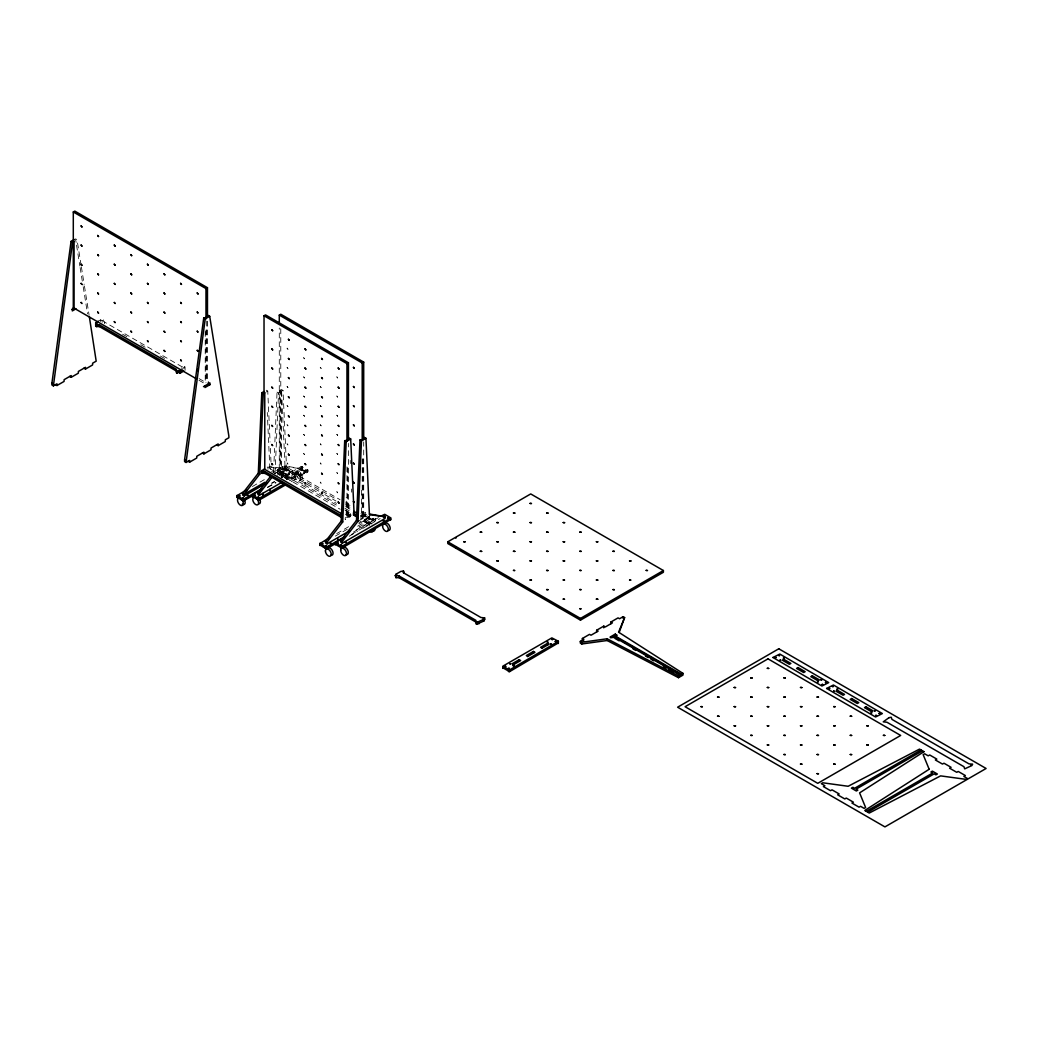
<?xml version="1.0" encoding="UTF-8"?>
<svg xmlns="http://www.w3.org/2000/svg" width="1038" height="1038" viewBox="0 0 1038 1038"><rect width="100%" height="100%" fill="white"/><g stroke="black" fill="none" stroke-linecap="round" stroke-linejoin="round"><path stroke-width="0.75" stroke-dasharray="5 3.75" d="M273.565 472.524L273.773 467.697M274.045 461.261L274.603 448.403M274.888 441.967L277.042 392.13L281.519 389.548L283.011 390.405L286.501 466.776L302.175 468.878L285.009 465.919L281.519 389.548M275.057 473.38L278.534 392.987L280.026 392.13L280.026 468.787L276.796 470.655L276.796 472.381L280.532 472.809L339.296 506.739M281.428 473.069C282.596 468.67 281.168 474.937 282.219 473.043M282.206 471.667L281.428 471.628M284.879 473.652C289.758 472.498 281.817 478.168 285.645 473.536M284.827 475.106L285.645 475.067M286.825 467.204L286.799 470.499L286.099 470.642L286.332 467.087L292.586 470.538L292.469 472.757L292.469 470.461M290.199 470.928L289.407 470.993M296.699 472.381C297.815 468.203 296.479 473.704 297.465 472.524M297.504 470.902L296.673 470.902M300.086 474.366C301.254 469.954 299.813 476.234 300.89 474.34M301.241 469.799C303.706 472.031 297.4 460.314 307.728 472.082L291.016 481.736M300.864 472.952L300.086 472.9M304.64 471.732C305.834 467.398 304.225 473.107 305.457 471.771M305.457 470.24L304.64 470.24M364.338 519.454C365.713 518.118 363.897 523.814 365.168 519.454M364.338 520.985L365.168 520.985M367.763 521.478C373.057 520.842 364.286 525.799 368.568 521.439M367.75 522.944L368.568 522.944M368.918 518.286C371.306 520.674 365.181 509.1 375.509 520.544L348.924 535.919M357.643 526.188L369.839 519.143L369.697 516.729L359.005 522.438M372.318 520.246C373.485 515.964 371.864 521.855 373.122 520.31M373.122 518.805L372.318 518.844M292.677 470.746L288.292 473.445M299.995 475.313C285.268 471.823 315.461 464.116 292.366 474.548M291.341 472.16L301.409 466.425L307.936 470.071L289.615 480.815M363.352 520.959L368.905 517.69M375.6 520.349L375.509 518.416L375.509 520.544M285.982 470.448L286.799 470.474M369.71 516.872L368.931 516.911M375.574 518.728L353.102 531.78M300.527 475.352L306.275 471.94L301.409 469.254M367.517 523.645L363.43 521.271L368.192 523.892L373.849 520.142M98.169 321.274L100.66 319.834L102.152 320.703L103.644 319.834L104.397 320.262L104.397 323.713M185.075 370.294L185.075 366.855L183.583 367.712L185.075 368.581M266.26 391.936L267.752 391.079L270.075 441.993M280.026 392.13L279.287 391.702L283.011 390.405M267.259 467.152L270.243 467.152L270.243 470.603M277.548 472.809L277.548 469.358L282.518 466.49L283.27 468.644M280.779 328.748L280.779 467.489L285.502 466.49L285.424 470.409L286.916 471.278L286.916 469.552L285.424 468.683L269.75 466.581L267.285 412.488M276.796 472.381L284.762 467.788L340.075 499.719M252.403 486.511L264.937 479.271M274.694 473.639L285.839 467.204M277.47 473.756L286.332 468.709L292.677 472.472M285.839 469.89L280.429 473.224L285.437 475.975M277.094 475.209L286.825 470.032M280.26 474.106L282.077 473.056M279.78 475.391L286.916 471.278M280.974 476.429L283.348 475.054L283.348 473.328L281.856 472.472L281.856 474.197M271.567 483.098L274.356 481.489M281.324 477.467L287.305 474.016M271.839 483.423L274.629 481.814M281.596 477.791L289.952 472.965M285.58 475.91L289.498 473.652M267.389 487.237L275.745 482.411M284.114 477.584L286.89 475.975M267.661 487.562L276.017 482.735M284.373 477.908L289.952 474.69M291.341 473.886L302.058 468.268L301.241 468.307M285.229 478.661L289.978 475.923L289.978 477.636L291.47 478.505L298.607 474.379L298.607 472.666L297.115 471.797L297.115 473.523M295.519 473.445L301.448 470.058L304.848 472.031M286.722 479.53L302.175 470.603L302.084 466.529M295.661 472.666L300.345 475.365L306.067 472.225M299.619 480.555L301.448 479.491M347.691 467.697L347.691 515.614L350.935 513.745L350.935 515.471L345.706 518.481M350.182 513.317L350.182 516.755L345.213 519.636L345.213 517.91L350.182 515.03L347.198 515.03L347.198 513.317L350.935 513.745M362.963 459.043L362.963 514.939L366.193 513.07L366.193 514.796L360.964 517.819M361.471 490.247L361.471 515.808L363.702 515.315L360.939 513.719M360.471 517.235L365.441 514.368L362.457 514.368L362.457 512.642L366.193 513.07M360.471 518.961L365.441 516.094L365.441 512.642M336.714 533.584L349.261 526.344M359.005 520.713L367.361 515.886M335.326 536.101L347.86 528.874M358.837 523.775L368.347 518.286L369.839 519.143M353.374 532.105L378.442 517.625M349.196 536.244L357.552 531.417M363.118 528.199L380.168 518.559M285.268 475.871L280.61 473.471M369.074 517.793L373.732 520.635M103.644 319.834L103.644 321.559L181.352 366.414L185.075 366.855M302.914 484.006L280.532 471.083L277.548 471.083L282.518 468.216L282.518 466.49M301.591 469.241L306.067 471.512M271.242 467.45L286.916 469.552M360.51 515.51L369.839 517.43L360.433 516.158M367.66 523.71L368.516 523.788M286.683 469.825L290.925 472.264M277.042 392.13L278.534 392.987M266.26 390.21L267.752 391.079M122.588 334.21L128.18 337.441M140.766 344.72L146.371 347.951M160.358 356.021L164.562 358.447M199.088 378.623L206.069 382.659M198.998 380.297L204.577 383.515M302.175 470.603L300.683 469.747L300.683 468.021M296.894 472.692L300.293 474.664M285.009 465.919L286.501 466.776M345.667 502.95L351.272 506.181M366.193 514.796L364.701 513.94L365.441 516.094M373.732 520.207L368.762 517.754M280.779 467.437L286.306 470.629L281.635 473.367L285.035 475.326M291.834 473.821L337.272 499.823M345.667 504.676L351.259 508.14M372.72 520.453L369.32 518.494L364.753 521.128L368.153 523.087M362.963 514.939L363.702 515.367L363.702 441.916M279.287 468.307L286.19 472.29M291.73 475.482L319.367 491.441M324.894 494.633L335.949 501.017M345.628 506.609L351.155 509.801M280.026 468.787L279.287 468.359L279.287 327.995M277.548 469.358L278.288 471.512L276.796 470.655M304.316 484.824L336.494 503.404M344.888 508.244L351.882 512.279M344.888 509.969L351.882 514.005M270.243 468.878L340.204 509.269M350.935 515.471L349.443 514.601L350.182 516.755M271.645 471.408L275.836 473.834M345.68 514.394L348.444 515.99M347.691 515.614L348.444 516.042L348.444 443.421M81.107 265.235L77.033 239.687L75.527 238.818L76.306 243.619M81.366 266.831L84.182 284.386M84.428 285.982L89.034 314.722M76.553 245.215L79.874 265.962M80.134 267.557L82.936 285.126M83.196 286.722L87.542 313.865M350.208 460.366L350.351 463.545M351.506 489.002L351.661 492.181M270.373 448.351L271.165 465.854M368.347 516.561L368.347 518.286M364.779 522.075L364.779 520.349L366.271 521.206L366.271 522.931L359.135 527.044L359.135 525.319M362.21 458.744L362.21 516.236M346.952 466.853L346.952 516.898L346.199 516.47L346.199 497.306M307.936 470.071L307.936 471.797M307.728 469.786L307.728 472.082M301.098 466.529L301.098 468.255M291.47 476.779L291.47 478.505M284.762 466.062L284.762 467.788M281.519 391.274L281.519 467.93M280.532 471.083L280.61 473.613M269.504 466.724L269.504 468.449M267.999 467.593L267.999 469.319M207.47 321.222L207.47 380.336M206.718 321.053L206.718 379.895M205.978 330.071L205.978 382.788M205.226 331.459L205.226 382.347M184.336 366.414L184.336 368.14L181.352 368.14L181.352 366.414M102.152 320.703L102.152 322.416M100.66 319.834L100.66 321.559M367.699 525.28A4.1 2.374 60 0 1 369.463 524.748M369.139 525.682A4.1 2.374 60 0 1 372.032 524.008M282.077 477.791A4.1 2.374 60 0 1 281.622 476.831M281.337 475.858A4.1 2.374 60 0 1 284.516 473.51A4.1 2.374 60 0 1 286.644 479.738M279.507 475.183A4.1 2.374 60 0 1 282.31 474.314A4.1 2.374 60 0 1 285.113 478.414M285.982 468.904L286.799 468.942L285.995 468.878M287.098 348.184L287.928 349.222L287.098 348.184M287.098 367.335L287.928 368.373L287.098 367.335M287.098 386.486L287.928 387.524L287.098 386.486M287.098 405.637L287.928 406.675L287.098 405.637M287.098 424.789L287.928 425.827L287.098 424.789M287.098 443.94L287.928 444.978L287.15 443.836M287.098 463.091L287.928 464.129L287.15 462.987M303.68 357.76L304.51 358.798L303.68 357.76M303.68 376.911L304.51 377.949L303.68 376.911M303.68 396.062L304.51 397.1L303.68 396.062M303.68 415.213L304.51 416.251L303.68 415.213M303.68 434.364L304.51 435.402L303.68 434.364M303.68 453.515L304.51 454.553L303.68 453.515M303.68 472.666L304.51 473.704L303.68 472.666M320.262 367.335L321.105 368.373L320.262 367.335M320.262 386.486L321.105 387.524L320.262 386.486M320.262 405.637L321.105 406.675L320.262 405.637M320.262 424.789L321.105 425.827L320.262 424.789M320.262 443.94L321.105 444.978L320.314 443.836M320.262 463.091L321.105 464.129L320.314 462.987M320.262 482.242L321.105 483.28L320.314 482.125M336.857 376.911L337.687 377.949L336.857 376.911M336.857 396.062L337.687 397.1L336.857 396.062M336.857 415.213L337.687 416.251L336.857 415.213M336.857 434.364L337.687 435.402L336.857 434.364M336.857 453.515L337.687 454.553L336.909 453.398M336.857 472.666L337.687 473.704L336.909 472.55M336.857 491.817L337.687 492.855L336.909 491.701M296.492 474.262A4.1 2.374 60 0 0 300.851 479.686A4.1 2.374 60 0 0 300.851 473.873A4.1 2.374 60 0 0 296.492 474.262M294.662 475.313A4.1 2.374 60 0 0 299.022 480.737A4.1 2.374 60 0 0 299.022 474.924A4.1 2.374 60 0 0 294.662 475.313"/><path stroke-width="1.5" d="M264.768 484.058L264.768 482.333L244.125 494.257L242.633 493.387L258.306 473.185L261.784 392.805L264.028 391.508M242.633 493.387L242.633 495.113L244.125 495.982L244.125 494.257L259.798 474.055L263.276 393.661L264.768 392.805L264.768 469.461L261.537 471.33L261.537 473.043L265.274 473.484L342.229 517.91M349.637 530.82L327.048 543.847L325.556 542.991L325.556 541.265L341.23 521.063L344.707 440.683L346.952 440.242L349.183 438.088L350.688 438.957L354.166 515.328L357.306 515.743M327.048 543.847L327.048 542.134L342.722 521.932L346.199 441.539L350.688 438.957M356.488 520.401L359.978 440.008L362.21 439.58L364.455 437.426L365.947 438.283L369.424 514.653L385.098 516.755L385.098 518.481L342.306 543.185L340.814 542.316L340.814 540.603L356.488 520.401L357.98 521.258L342.306 541.46L342.306 543.185M357.98 521.258L361.471 440.865L365.947 438.283M55.468 384.657L56.96 385.526L56.96 383.801L53.392 385.864L51.9 384.994L51.9 383.269L71.051 241.413L74.412 239.467M53.392 385.864L72.543 242.269L74.035 241.413L74.035 308.208M188.15 461.261L189.643 462.131L189.643 460.405L186.074 462.468L184.582 461.599L184.582 459.873L203.733 318.017L205.978 317.576L208.21 315.422L209.702 316.292L228.866 436.038L228.866 437.764L225.298 439.814L225.298 441.539L218.162 445.652L216.67 444.796M186.074 462.468L205.226 318.874L209.702 316.292M610.915 623.734L610.915 622.009L618.051 617.882L619.543 618.752L623.111 616.689L624.604 617.558L618.583 632.181L682.978 673.377L682.978 675.102L678.502 677.684L607.139 640.511L581.812 643.975L580.32 643.119L580.32 641.393L583.875 639.343L582.383 638.474L582.383 640.199L583.875 641.056M619.18 632.44L624.604 617.558M353.439 501.393L354.269 502.431L353.439 501.691M264.379 496.086L264.197 496.268M343.617 537.736L335.079 542.952L341.891 546.39L390.859 517.949L384.696 514.303L381.231 516.016M281.973 482.268L259.383 495.308L257.891 494.451L257.891 492.726L270.62 476.312M259.383 495.308L259.383 493.582L272.112 477.169M246.823 489.728L236.898 495.749L243.567 499.252L261.823 488.729M237.079 497.072L243.216 501.03L252.065 496.086M260.694 489.858L252.156 495.074L258.825 498.577L284.049 484.032M252.338 496.411L258.825 500.303L285.437 484.954M329.747 537.606L319.821 543.627L326.49 547.13L344.746 536.607M320.002 544.95L326.321 548.894L336.39 543.159M335.261 544.288L341.891 548.116L390.768 519.467M390.651 518.234L390.651 519.96M502.937 667.823L509.567 671.651L558.327 642.924M73.296 307.767L73.296 211.973L74.788 211.103L207.47 287.708L207.47 316.434M72.05 309.35L74.541 307.91M76.034 308.779L72.297 310.933L72.297 309.207M182.597 370.008L180.106 371.448L178.614 370.592L177.122 371.448L99.414 326.581L96.43 326.581L95.691 326.153L95.691 322.714L98.169 321.274M95.691 326.153L97.183 325.296M73.296 211.973L205.978 288.577L207.47 287.708M56.96 385.526L64.097 381.413L64.097 379.687L71.22 375.561L71.22 377.287L69.728 376.431M71.22 377.287L78.356 373.174L78.356 371.448L85.479 367.335L85.479 369.061L83.987 368.192M85.479 369.061L92.616 364.935L92.616 363.209L96.184 361.159L89.281 316.318M264.028 393.181L264.028 315.76L265.52 314.903L348.444 362.781L348.444 440.19M95.691 322.714L97.183 323.571L95.691 324.427L96.43 324.868L99.414 324.868L176.369 369.294L176.369 372.746L177.122 373.174L178.614 372.305L180.106 373.174L183.83 371.02M279.287 323.155L279.287 315.098L280.779 314.229L363.702 362.106L363.702 439.528M203.487 386.668L209.961 382.944L209.961 384.657L204.979 387.537L204.979 385.812M264.028 315.76L346.952 363.637L348.444 362.781M189.643 462.131L196.766 458.005L196.766 456.292L203.902 452.166L203.902 453.891L202.41 453.035M203.902 453.891L211.038 449.778L211.038 448.053L218.162 443.94L218.162 445.652M279.287 315.098L362.21 362.976L363.702 362.106M244.125 495.982L266.701 482.942M245.02 499.2L247.628 497.682L245.02 499.343M326.633 547.973L330.551 545.56M386.383 521.621L383.632 523.191M447.793 541.81L530.716 493.932L663.399 570.537L663.399 572.262L580.476 620.14L447.793 543.536L447.793 541.81L580.476 618.414L663.399 570.537M396.01 577.66L395.257 575.506L398.994 575.934L475.949 620.374L475.949 623.812L476.689 624.24L483.916 620.945L483.916 619.219L476.689 622.528L398.994 577.66L396.01 577.66L396.01 574.209L400.979 571.341L403.964 571.341L403.964 573.067M395.257 575.506L396.75 574.65L396.01 574.209M484.655 619.647L484.655 617.921L483.163 618.791L484.655 619.647L483.163 620.516L483.916 620.945M513.239 664.839L520.674 660.544L519.182 659.688L512.058 663.801L513.551 664.657M527.512 656.6L534.946 652.305L533.454 651.449L526.318 655.562L527.81 656.431M541.771 648.374L549.206 644.079L547.714 643.21L540.577 647.336L542.07 648.192M509.567 669.925L558.444 641.289L551.84 637.89L502.82 666.188L509.567 669.925L509.567 671.651M582.383 638.474L589.519 634.361L591.011 635.217L598.148 631.104L596.655 630.235L596.655 631.96M596.655 630.235L603.779 626.122L605.271 626.991L612.407 622.865L610.915 622.009M610.37 636.917L615.352 634.049L616.844 635.762L615.352 634.906L610.37 637.773L610.37 636.917L611.862 637.773L613.601 636.774L679.994 675.102L679.994 675.959L682.978 673.377M681.486 675.102L615.093 636.774L616.844 634.906M580.32 641.393L581.812 642.263L607.139 638.785L678.502 675.959L679.994 675.102M921.004 749.955L854.611 788.283L852.873 787.271L851.381 788.14L856.363 791.008L857.855 790.152L856.103 789.14L922.497 750.811M866.263 811.327L932.656 772.999L930.904 772L932.396 771.13L937.379 774.011L935.887 774.867L934.148 773.868L867.755 812.196M243.567 500.16L243.022 500.057M456.227 537.515L455.838 538.19M261.537 471.33L265.274 471.758L342.229 516.184M369.502 514.005L385.098 516.755M197.687 369.385L197.687 370.54M73.296 240.972L74.035 241.413M71.051 241.413L72.543 242.269M203.733 318.017L205.226 318.874M359.978 440.008L361.471 440.865M264.028 392.364L264.768 392.805M261.784 392.805L263.276 393.661M344.707 440.683L346.199 441.539M209.961 384.657L208.469 383.801L208.469 382.075M73.296 307.728L196.195 378.688M615.093 635.918L681.486 674.246M614.989 638.435L619.141 640.835M632.972 648.815L635.736 650.411M645.415 656.003L648.179 657.599M650.943 659.195L653.719 660.791M663.399 666.383L666.162 667.979M668.926 669.575L673.078 671.975M353.919 511.397L358.071 513.784M353.283 513.096L357.487 515.51L357.487 518.961M353.283 514.809L357.487 517.235M341.424 513.654L264.028 468.968L264.768 469.461M262.277 470.032L263.029 472.186M258.306 473.185L259.798 474.055M341.23 521.063L342.722 521.932M484.655 617.921L480.918 617.493L403.224 572.639L403.224 570.913M257.891 492.726L259.383 493.582M340.814 540.603L342.306 541.46M51.9 383.269L53.392 384.138M184.582 459.873L186.074 460.742M325.556 541.265L327.048 542.134M322.987 546.442L325.634 547.973M678.502 675.959L678.502 677.684M623.111 616.689L623.111 618.414M615.352 634.049L615.352 634.906M613.601 636.774L613.601 637.63M607.139 638.785L607.139 640.511M603.779 626.122L603.779 627.847M581.812 642.263L581.812 643.975M580.476 618.414L580.476 620.14M558.327 641.199L558.327 643.508M547.714 643.21L547.714 644.935M533.454 651.449L533.454 653.174M519.182 659.688L519.182 661.414M508.568 669.925L508.568 671.651M502.937 666.668L502.937 668.394M478.933 622.086L478.933 623.812M478.194 621.658L478.194 623.384M476.689 622.528L476.689 624.24M398.994 575.934L398.994 577.66M383.606 515.899L383.606 517.612M362.21 362.976L362.21 440.384M346.952 363.637L346.952 441.046M341.891 546.39L341.891 548.116M340.905 546.39L340.905 548.116M337.739 537.671L337.739 539.397M335.261 542.563L335.261 544.859M326.633 547.065L326.633 548.791M325.634 547.065L325.634 548.791M320.002 543.224L320.002 545.534M270.075 489.132L270.075 490.857M265.274 471.758L265.274 473.484M262.951 493.245L262.951 494.97M262.277 471.758L262.277 473.484M258.968 498.512L258.968 500.238M257.969 498.512L257.969 500.238M252.338 494.685L252.338 496.981M243.709 499.187L243.709 500.913M242.71 499.187L242.71 500.913M237.079 495.36L237.079 497.656M205.978 288.577L205.978 318.9M180.106 371.448L180.106 373.174M178.614 370.592L178.614 372.305M177.122 371.448L177.122 373.174M99.414 324.868L99.414 326.581M96.43 324.868L96.43 326.581M384.787 523.567A4.1 2.374 60 0 1 389.6 525.981A4.1 2.374 60 0 1 388.043 530.366M259.565 498.928A4.1 2.374 60 0 1 258.968 503.858M257.139 499.109A4.1 2.374 60 0 1 258.073 504.468A4.1 2.374 60 0 1 253.83 502.664A4.1 2.374 60 0 1 253.635 497.617M342.903 547.74A4.1 2.374 60 0 1 347.717 550.153A4.1 2.374 60 0 1 346.173 554.539M328.112 547.986A4.1 2.374 60 0 1 332.666 551.308A4.1 2.374 60 0 1 330.914 555.213M373.109 530.094A4.1 2.374 60 0 1 369.463 531.222M374.939 529.03A4.1 2.374 60 0 1 372.785 531.028M244.306 499.602A4.1 2.374 60 0 1 244.942 503.625A4.1 2.374 60 0 1 242.256 504.144M241.88 499.771A4.1 2.374 60 0 1 242.658 505.285A4.1 2.374 60 0 1 238.208 502.716A4.1 2.374 60 0 1 238.987 498.097M240.427 498.487A4.1 2.374 60 0 1 241.179 499.031M239.35 495.84L240.167 495.866L239.35 495.801M242.749 497.799L243.554 497.864L242.775 497.734M247.304 495.165L248.121 495.23L247.329 495.1M254.608 495.165L255.426 495.191L254.621 495.139M258.008 497.124L258.825 497.163L258.021 497.098M262.562 494.49L263.38 494.555L262.601 494.438M322.273 543.717L323.09 543.743L322.286 543.678M325.673 545.677L326.49 545.741L325.698 545.612M330.227 543.043L331.044 543.069L330.24 543.017M337.532 543.043L338.349 543.069L337.545 543.017M340.931 545.002L341.749 545.041L340.944 544.976M345.498 542.368L346.303 542.433L345.524 542.316M383.009 520.713L383.826 520.739L383.009 520.713M384.164 516.12L384.981 516.184L384.203 516.055M387.563 518.079L388.381 518.144L387.602 518.014M505.208 666.396L506.025 666.422L505.208 666.357M508.607 668.355L509.424 668.381L508.607 668.316M509.762 663.762L510.579 663.788L509.762 663.762M513.161 665.721L513.979 665.747L513.161 665.721M547.286 642.094L548.103 642.133L547.286 642.068M550.685 644.066L551.489 644.118L550.711 644.001M551.84 639.46L552.657 639.499L551.84 639.46M555.239 641.432L556.057 641.458L555.239 641.432M775.438 657.534L776.255 657.56L775.438 657.495M778.837 655.562L779.642 655.627L778.863 655.51M779.992 660.155L780.81 660.22L780.018 660.103M783.392 658.196L784.209 658.235L783.405 658.17M817.503 681.823L818.32 681.888L817.542 681.758M820.915 679.864L821.733 679.89L820.915 679.864M822.07 684.457L822.887 684.483L822.083 684.418M825.47 682.485L826.287 682.55L825.495 682.433M829.077 688.505L829.894 688.531L829.09 688.466M832.476 686.533L833.293 686.598L832.502 686.481M833.644 691.139L834.448 691.191L833.67 691.074M837.043 689.167L837.848 689.232L837.069 689.115M871.154 712.795L871.972 712.821L871.167 712.756M874.554 710.835L875.371 710.861L874.567 710.796M875.709 715.429L876.526 715.454L875.722 715.39M879.121 713.456L879.939 713.495L879.121 713.43M81.107 225.908L81.937 226.946L81.107 225.908M81.107 245.059L81.937 246.097L81.107 245.059M81.107 264.21L81.937 265.248L81.107 264.21M81.107 283.361L81.937 284.399L81.107 283.361M81.107 302.512L81.937 303.55L81.159 302.395M97.689 235.483L98.519 236.521L97.689 235.483M97.689 254.634L98.519 255.672L97.689 254.634M97.689 273.785L98.519 274.823L97.689 273.785M97.689 292.937L98.519 293.975L97.689 292.937M97.689 312.088L98.519 313.126L97.689 312.088M114.271 245.059L115.114 246.097L114.271 245.059M114.271 264.21L115.114 265.248L114.271 264.21M114.271 283.361L115.114 284.399L114.271 283.361M114.271 302.512L115.114 303.55L114.323 302.395M114.271 321.663L115.114 322.701L114.323 321.546M130.866 254.634L131.696 255.672L130.866 254.634M130.866 273.785L131.696 274.823L130.866 273.785M130.866 292.937L131.696 293.975L130.866 292.937M130.866 312.088L131.696 313.126L130.918 311.971M130.866 331.239L131.696 332.277L130.918 331.122M147.448 264.21L148.278 265.248L147.448 264.21M147.448 283.361L148.278 284.399L147.448 283.361M147.448 302.512L148.278 303.55L147.5 302.395M147.448 321.663L148.278 322.701L147.5 321.546M147.448 340.814L148.278 341.852L147.5 340.698M164.03 273.785L164.86 274.823L164.03 273.785M164.03 292.937L164.86 293.975L164.03 292.937M164.03 312.088L164.86 313.126L164.03 312.088M164.03 331.239L164.86 332.277L164.03 331.239M164.03 350.39L164.86 351.428L164.03 350.39M180.612 283.361L181.455 284.399L180.612 283.361M180.612 302.512L181.455 303.55L180.664 302.395M180.612 321.663L181.455 322.701L180.664 321.546M180.612 340.814L181.455 341.852L180.664 340.698M180.612 359.965L181.455 361.003L180.664 359.849M197.207 292.937L198.037 293.975L197.207 292.937M197.207 312.088L198.037 313.126L197.259 311.971M197.207 331.239L198.037 332.277L197.259 331.122M197.207 350.39L198.037 351.428L197.259 350.273M271.839 329.708L272.67 330.733L271.839 329.708M271.839 348.859L272.67 349.884L271.839 348.859M271.839 368.01L272.67 369.035L271.839 368.01M271.839 387.161L272.67 388.186L271.839 387.161M271.839 406.312L272.67 407.337L271.839 406.312M271.839 425.463L272.67 426.488L271.891 425.346M271.839 444.614L272.67 445.639L271.891 444.498M271.839 463.765L272.67 464.79L271.891 463.649M288.421 339.283L289.252 340.308L288.421 339.283M288.421 358.434L289.252 359.459L288.421 358.434M288.421 377.585L289.252 378.611L288.421 377.585M288.421 396.737L289.252 397.762L288.421 396.737M288.421 415.888L289.252 416.913L288.421 415.888M288.421 435.039L289.252 436.064L288.421 435.039M288.421 454.19L289.252 455.215L288.421 454.19M288.421 473.341L289.252 474.366L288.421 473.341M305.003 348.859L305.834 349.884L305.003 348.859M305.003 368.01L305.834 369.035L305.003 368.01M305.003 387.161L305.834 388.186L305.003 387.161M305.003 406.312L305.834 407.337L305.003 406.312M305.003 425.463L305.834 426.488L305.055 425.346M305.003 444.614L305.834 445.639L305.055 444.498M305.003 463.765L305.834 464.79L305.055 463.649M305.003 482.917L305.834 483.942L305.055 482.8M321.598 358.434L322.429 359.459L321.598 358.434M321.598 377.585L322.429 378.611L321.598 377.585M321.598 396.737L322.429 397.762L321.598 396.737M321.598 415.888L322.429 416.913L321.637 415.771M321.598 435.039L322.429 436.064L321.637 434.922M321.598 454.19L322.429 455.215L321.637 454.073M321.598 473.341L322.429 474.366L321.637 473.224M321.598 492.479L322.429 493.517L321.598 492.479M338.18 368.01L339.011 369.035L338.18 368.01M338.18 387.161L339.011 388.186L338.18 387.161M338.18 406.312L339.011 407.337L338.18 406.312M338.18 425.463L339.011 426.488L338.232 425.346M338.18 444.614L339.011 445.639L338.232 444.498M338.18 463.752L339.011 464.79L338.232 463.649M338.18 482.904L339.011 483.942L338.232 482.8M353.439 367.335L354.269 368.373L353.439 367.335M338.18 502.055L339.011 503.093L338.18 502.055M353.439 386.486L354.269 387.524L353.439 386.486M353.439 405.637L354.269 406.675L353.439 405.637M353.439 424.789L354.269 425.827L353.439 424.789M353.439 443.94L354.269 444.978L353.439 443.94M353.439 463.091L354.269 464.129L353.439 463.091M353.439 482.242L354.269 483.28L353.439 482.242M455.812 547.208L456.292 547.817L455.812 547.208M272.67 320.054L273.474 320.119L272.709 320.002M287.928 319.393L288.733 319.457L287.928 319.393M463.701 541.706L465.089 541.81L463.701 541.706M480.283 532.131L481.671 532.235L480.283 532.131M480.283 551.282L481.671 551.386L480.283 551.282M496.865 522.555L498.253 522.659L496.865 522.555M496.865 541.706L498.253 541.81L496.865 541.706M496.865 560.857L498.253 560.961L496.865 560.857M513.46 512.98L514.835 513.083L513.46 512.98M513.46 532.131L514.835 532.235L513.46 532.131M513.46 551.282L514.835 551.386L513.46 551.282M513.46 570.433L514.835 570.537L513.525 570.329M530.042 503.404L531.43 503.508L530.042 503.404M530.042 522.555L531.43 522.659L530.042 522.555M530.042 541.706L531.43 541.81L530.042 541.706M530.042 560.857L531.43 560.961L530.042 560.857M530.042 580.008L531.43 580.112L530.042 580.008M546.624 512.98L548.012 513.083L546.624 512.98M546.624 532.131L548.012 532.235L546.624 532.131M546.624 551.282L548.012 551.386L546.624 551.282M546.624 570.433L548.012 570.537L546.624 570.433M546.624 589.584L548.012 589.688L546.624 589.584M563.206 522.555L564.594 522.659L563.206 522.555M563.206 541.706L564.594 541.81L563.206 541.706M563.206 560.857L564.594 560.961L563.206 560.857M563.206 580.008L564.594 580.112L563.284 579.905M563.206 599.16L564.594 599.263L563.284 599.056M579.801 532.131L581.176 532.235L579.801 532.131M579.801 551.282L581.176 551.386L579.801 551.282M579.801 570.433L581.176 570.537L579.866 570.329M579.801 589.584L581.176 589.688L579.866 589.48M579.801 608.735L581.176 608.839L579.866 608.631M596.383 541.706L597.771 541.81L596.383 541.706M596.383 560.857L597.771 560.961L596.383 560.857M596.383 580.008L597.771 580.112L596.383 580.008M596.383 599.16L597.771 599.263L596.383 599.16M612.965 551.282L614.353 551.386L612.965 551.282M612.965 570.433L614.353 570.537L612.965 570.433M612.965 589.584L614.353 589.688L612.965 589.584M629.547 560.857L630.935 560.961L629.547 560.857M629.547 580.008L630.935 580.112L629.625 579.905M646.142 570.433L647.517 570.537L646.207 570.329M700.987 706.619L702.363 706.722L700.987 706.619M717.569 697.043L718.958 697.147L717.569 697.043M717.569 716.194L718.958 716.298L717.569 716.194M734.151 687.467L735.54 687.571L734.151 687.467M734.151 706.619L735.54 706.722L734.151 706.619M734.151 725.77L735.54 725.873L734.151 725.77M750.734 677.892L752.122 677.996L750.734 677.892M750.734 697.043L752.122 697.147L750.734 697.043M750.734 716.194L752.122 716.298L750.734 716.194M750.734 735.345L752.122 735.449L750.734 735.345M767.329 668.316L768.704 668.42L767.329 668.316M772.973 657.482L821.927 686.027L828.739 682.589L779.798 654.044L772.973 657.482M767.329 687.467L768.704 687.571L767.329 687.467M767.329 706.619L768.704 706.722L767.329 706.619M767.329 725.77L768.704 725.873L767.329 725.77M767.329 744.921L768.704 745.025L767.329 744.921M783.911 677.892L785.299 677.996L783.911 677.892M783.911 697.043L785.299 697.147L783.911 697.043M783.911 716.194L785.299 716.298L783.911 716.194M783.911 735.345L785.299 735.449L783.911 735.345M783.911 754.496L785.299 754.6L783.911 754.496M800.493 687.467L801.881 687.571L800.493 687.467M800.493 706.619L801.881 706.722L800.493 706.619M800.493 725.77L801.881 725.873L800.493 725.77M800.493 744.921L801.881 745.025L800.493 744.921M800.493 764.072L801.881 764.176L800.493 764.072M817.075 697.043L818.463 697.147L817.075 697.043M817.075 716.194L818.463 716.298L817.075 716.194M826.624 688.454L875.566 716.999L882.378 713.56L833.436 685.015L826.624 688.454M817.075 735.345L818.463 735.449L817.075 735.345M817.075 754.496L818.463 754.6L817.075 754.496M817.075 773.647L818.463 773.751L817.075 773.647M833.67 706.619L835.045 706.722L833.67 706.619M833.67 725.77L835.045 725.873L833.67 725.77M833.67 744.921L835.045 745.025L833.67 744.921M833.67 764.072L835.045 764.176L833.67 764.072M850.252 716.194L851.64 716.298L850.252 716.194M850.252 735.345L851.64 735.449L850.252 735.345M850.252 754.496L851.64 754.6L850.252 754.496M866.834 725.77L868.222 725.873L866.834 725.77M866.834 744.921L868.222 745.025L866.834 744.921M883.416 735.345L884.804 735.449L883.416 735.345M923.989 751.681L859.594 792.876L865.614 807.499L864.122 808.368L860.554 806.305L859.062 807.162L851.926 803.049L853.418 802.192L846.281 798.066L844.789 798.936L837.666 794.81L839.158 793.953L832.022 789.84L830.53 790.697L823.394 786.583L824.886 785.714L821.33 783.664L822.823 782.795L848.15 786.272L919.512 749.099L923.989 751.681M929.166 769.262L864.771 810.47L869.247 813.052L940.61 775.879L965.937 779.343L967.429 778.487L963.874 776.424L965.366 775.568L958.23 771.455L956.738 772.311L949.601 768.198L951.093 767.329L943.97 763.215L942.478 764.072L935.342 759.959L936.834 759.102L929.698 754.976L928.206 755.846L924.65 753.783L923.158 754.639L929.166 769.262M778.785 648.789L677.619 707.202L884.934 826.897L986.1 768.483L778.785 648.789M768.003 658.845L685.08 706.722L817.762 783.327L900.686 735.449L768.003 658.845M783.781 659.312L782.289 660.181L789.412 664.294L790.904 663.438L783.781 659.312M798.04 667.551L796.548 668.407L803.672 672.533L805.177 671.664L798.04 667.551M812.3 675.79L810.808 676.646L817.944 680.759L819.436 679.903L812.3 675.79M837.419 690.283L835.927 691.152L843.064 695.265L844.556 694.409L837.419 690.283M851.679 698.522L850.187 699.378L857.323 703.505L858.815 702.635L851.679 698.522M865.952 706.761L864.459 707.618L871.583 711.731L873.075 710.874L865.952 706.761M888.982 717.673L883.26 721.838L886.997 722.266L963.952 766.706L964.691 768.86L971.905 765.551L971.166 765.123L972.658 764.253L968.921 763.825L891.966 719.399L891.227 717.245L888.982 717.673M382.568 526.071A4.1 2.374 60 0 0 386.927 531.482A4.1 2.374 60 0 0 386.927 525.682A4.1 2.374 60 0 0 382.568 526.071M340.698 550.244A4.1 2.374 60 0 0 345.044 555.667A4.1 2.374 60 0 0 345.044 549.855A4.1 2.374 60 0 0 340.698 550.244M325.426 550.919A4.1 2.374 60 0 0 329.786 556.329A4.1 2.374 60 0 0 329.786 550.529A4.1 2.374 60 0 0 325.426 550.919"/></g></svg>
